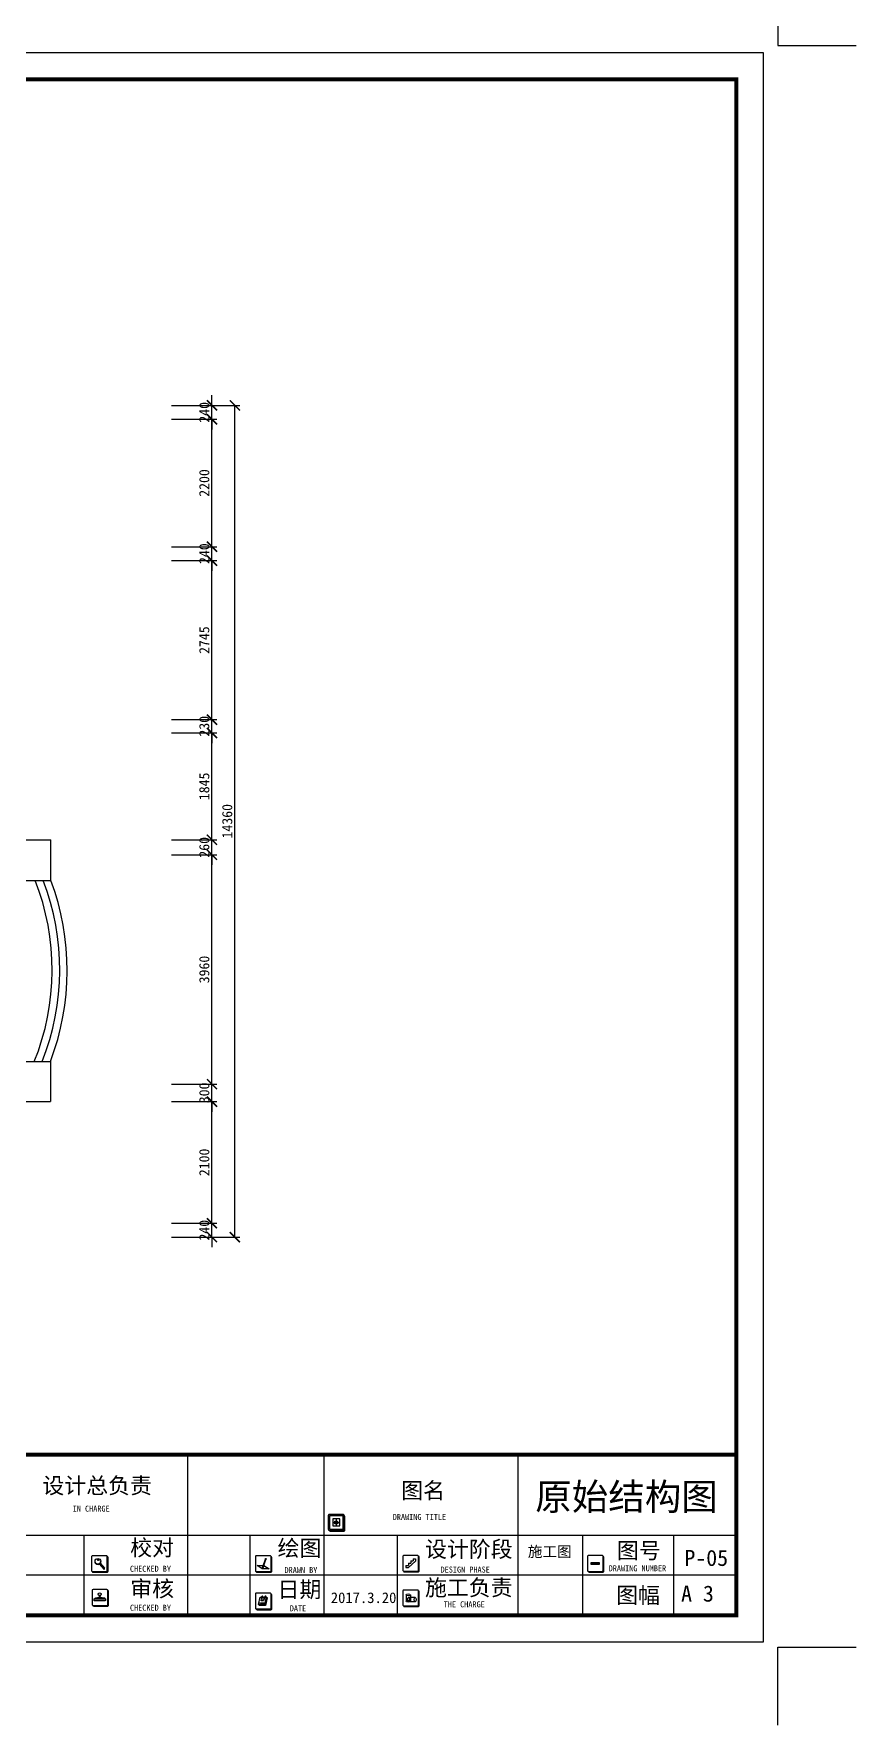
# Model space of a CAD drawing. Header units: millimetres. Extents: x -1705246 to 222838, y -3231245 to 126310.
# Drawn here: x 57015 to 71206, y 40684 to 69884 of the extents above; entities that cross this region are included whole.
import ezdxf

# ---------------------------------------------------------------- set-up
doc = ezdxf.new("R2010")
doc.units = ezdxf.units.MM
doc.header["$PDMODE"] = 35
for name, color, linetype in [('0-01图框模板说明', 2, 'Continuous'), ('0-02图框细线', 136, 'Continuous'), ('0-03图名、索引', 6, 'Continuous')]:
    doc.layers.add(name, color=color, linetype=linetype)
doc.layers.add('Z not print', color=8, linetype='Continuous', plot=False)
doc.styles.get("Standard").update_dxf_attribs({"font": ''})
doc.styles.get('Standard').set_extended_font_data('SimSun')
doc.linetypes.add('FENCELINE1', pattern='A,6.35,-2.54,[133,ltypeshp.shx,S=2.54,R=0,X=-2.54,Y=0],-2.54,25.4', length=36.83)
doc.dimstyles.new('ISO-25', dxfattribs={"dimscale": 70, "dimtxt": 2.5, "dimasz": 2.5, "dimexe": 1.25, "dimexo": 0.625, "dimtad": 1, "dimdec": 0, "dimtxsty": 'Standard', "dimblk": 'ARCHTICK', "dimcen": 2.5, "dimclrd": 251, "dimclre": 251, "dimclrt": 3, "dimadec": 0, "dimazin": 0, "dimtfac": 1, "dimtdec": 0, "dimtix": 1, "dimtmove": 2, "dimatfit": 3, "dimfxl": 1, "dimarcsym": 0})

# ---------------------------------------------------------------- blocks, each defined once
blk = doc.blocks.new('_ArchTick')
at = {"color": 0, "linetype": 'ByBlock', "const_width": 0.15}
blk.add_lwpolyline([(-0.5, -0.5), (0.5, 0.5)], dxfattribs=at)
blk = doc.blocks.new('*D199')
at = {"color": 251, "lineweight": -2}
for p, q in [((59390, 49350), (60176, 49350)), ((60089, 49350), (60089, 49525)), ((60089, 49110), (60089, 49350)), ((59390, 49110), (60176, 49110)), ((60089, 49110), (60089, 48935))]:
    blk.add_line(p, q, dxfattribs=at)
at = {"layer": 'Defpoints', "color": 0}
for p in [(59346, 49350), (60089, 49350), (59346, 49110)]:
    blk.add_point(p, dxfattribs=at)
at = {"color": 251, "lineweight": -2, "xscale": 175, "yscale": 175, "zscale": 175}
for p, rotation in [((60089, 49350), 270), ((60089, 49110), 90)]:
    blk.add_blockref('_ArchTick', p, dxfattribs=dict(at, rotation=rotation))
at = {"color": 3, "insert": (59957, 49230), "char_height": 175, "attachment_point": 5, "rotation": 90}
blk.add_mtext('240', dxfattribs=at)
blk = doc.blocks.new('*D200')
at = {"color": 251, "lineweight": -2}
for p, q in [((59390, 51450), (60176, 51450)), ((60089, 49350), (60089, 51450)), ((59390, 49350), (60176, 49350))]:
    blk.add_line(p, q, dxfattribs=at)
at = {"layer": 'Defpoints', "color": 0}
for p in [(59346, 51450), (60089, 51450), (59346, 49350)]:
    blk.add_point(p, dxfattribs=at)
at = {"color": 251, "lineweight": -2, "xscale": 175, "yscale": 175, "zscale": 175}
for p, rotation in [((60089, 51450), 90), ((60089, 49350), 270)]:
    blk.add_blockref('_ArchTick', p, dxfattribs=dict(at, rotation=rotation))
at = {"color": 3, "insert": (59957, 50400), "char_height": 175, "attachment_point": 5, "rotation": 90}
blk.add_mtext('2100', dxfattribs=at)
blk = doc.blocks.new('*D201')
at = {"color": 251, "lineweight": -2}
for p, q in [((59390, 51750), (60176, 51750)), ((60089, 51750), (60089, 51925)), ((60089, 51450), (60089, 51750)), ((59390, 51450), (60176, 51450)), ((60089, 51450), (60089, 51275))]:
    blk.add_line(p, q, dxfattribs=at)
at = {"layer": 'Defpoints', "color": 0}
for p in [(59346, 51750), (60089, 51750), (59346, 51450)]:
    blk.add_point(p, dxfattribs=at)
at = {"color": 251, "lineweight": -2, "xscale": 175, "yscale": 175, "zscale": 175}
for p, rotation in [((60089, 51750), 270), ((60089, 51450), 90)]:
    blk.add_blockref('_ArchTick', p, dxfattribs=dict(at, rotation=rotation))
at = {"color": 3, "insert": (59957, 51600), "char_height": 175, "attachment_point": 5, "rotation": 90}
blk.add_mtext('300', dxfattribs=at)
blk = doc.blocks.new('*D202')
at = {"color": 251, "lineweight": -2}
for p, q in [((59390, 55710), (60176, 55710)), ((60089, 51750), (60089, 55710)), ((59390, 51750), (60176, 51750))]:
    blk.add_line(p, q, dxfattribs=at)
at = {"layer": 'Defpoints', "color": 0}
for p in [(59346, 55710), (60089, 55710), (59346, 51750)]:
    blk.add_point(p, dxfattribs=at)
at = {"color": 251, "lineweight": -2, "xscale": 175, "yscale": 175, "zscale": 175}
for p, rotation in [((60089, 55710), 90), ((60089, 51750), 270)]:
    blk.add_blockref('_ArchTick', p, dxfattribs=dict(at, rotation=rotation))
at = {"color": 3, "insert": (59957, 53730), "char_height": 175, "attachment_point": 5, "rotation": 90}
blk.add_mtext('3960', dxfattribs=at)
blk = doc.blocks.new('*D203')
at = {"color": 251, "lineweight": -2}
for p, q in [((60089, 55970), (60089, 56145)), ((59390, 55970), (60176, 55970)), ((60089, 55710), (60089, 55970)), ((59390, 55710), (60176, 55710)), ((60089, 55710), (60089, 55535))]:
    blk.add_line(p, q, dxfattribs=at)
at = {"layer": 'Defpoints', "color": 0}
for p in [(59346, 55970), (60089, 55970), (59346, 55710)]:
    blk.add_point(p, dxfattribs=at)
at = {"color": 251, "lineweight": -2, "xscale": 175, "yscale": 175, "zscale": 175}
for p, rotation in [((60089, 55970), 270), ((60089, 55710), 90)]:
    blk.add_blockref('_ArchTick', p, dxfattribs=dict(at, rotation=rotation))
at = {"color": 3, "insert": (59957, 55840), "char_height": 175, "attachment_point": 5, "rotation": 90}
blk.add_mtext('260', dxfattribs=at)
blk = doc.blocks.new('*D204')
at = {"color": 251, "lineweight": -2}
for p, q in [((59390, 57815), (60176, 57815)), ((60089, 55970), (60089, 57815)), ((59390, 55970), (60176, 55970))]:
    blk.add_line(p, q, dxfattribs=at)
at = {"layer": 'Defpoints', "color": 0}
for p in [(59346, 57815), (60089, 57815), (59346, 55970)]:
    blk.add_point(p, dxfattribs=at)
at = {"color": 251, "lineweight": -2, "xscale": 175, "yscale": 175, "zscale": 175}
for p, rotation in [((60089, 57815), 90), ((60089, 55970), 270)]:
    blk.add_blockref('_ArchTick', p, dxfattribs=dict(at, rotation=rotation))
at = {"color": 3, "insert": (59957, 56892), "char_height": 175, "attachment_point": 5, "rotation": 90}
blk.add_mtext('1845', dxfattribs=at)
blk = doc.blocks.new('*D205')
at = {"color": 251, "lineweight": -2}
for p, q in [((60089, 58045), (60089, 58220)), ((59390, 58045), (60176, 58045)), ((60089, 57815), (60089, 58045)), ((59390, 57815), (60176, 57815)), ((60089, 57815), (60089, 57640))]:
    blk.add_line(p, q, dxfattribs=at)
at = {"layer": 'Defpoints', "color": 0}
for p in [(59346, 58045), (60089, 58045), (59346, 57815)]:
    blk.add_point(p, dxfattribs=at)
at = {"color": 251, "lineweight": -2, "xscale": 175, "yscale": 175, "zscale": 175}
for p, rotation in [((60089, 58045), 270), ((60089, 57815), 90)]:
    blk.add_blockref('_ArchTick', p, dxfattribs=dict(at, rotation=rotation))
at = {"color": 3, "insert": (59957, 57930), "char_height": 175, "attachment_point": 5, "rotation": 90}
blk.add_mtext('230', dxfattribs=at)
blk = doc.blocks.new('*D206')
at = {"color": 251, "lineweight": -2}
for p, q in [((59390, 60790), (60176, 60790)), ((60089, 58045), (60089, 60790)), ((59390, 58045), (60176, 58045))]:
    blk.add_line(p, q, dxfattribs=at)
at = {"layer": 'Defpoints', "color": 0}
for p in [(59346, 60790), (60089, 60790), (59346, 58045)]:
    blk.add_point(p, dxfattribs=at)
at = {"color": 251, "lineweight": -2, "xscale": 175, "yscale": 175, "zscale": 175}
for p, rotation in [((60089, 60790), 90), ((60089, 58045), 270)]:
    blk.add_blockref('_ArchTick', p, dxfattribs=dict(at, rotation=rotation))
at = {"color": 3, "insert": (59957, 59417), "char_height": 175, "attachment_point": 5, "rotation": 90}
blk.add_mtext('2745', dxfattribs=at)
blk = doc.blocks.new('*D207')
at = {"color": 251, "lineweight": -2}
for p, q in [((59390, 61030), (60176, 61030)), ((60089, 61030), (60089, 61205)), ((60089, 60790), (60089, 61030)), ((59390, 60790), (60176, 60790)), ((60089, 60790), (60089, 60615))]:
    blk.add_line(p, q, dxfattribs=at)
at = {"layer": 'Defpoints', "color": 0}
for p in [(59346, 61030), (60089, 61030), (59346, 60790)]:
    blk.add_point(p, dxfattribs=at)
at = {"color": 251, "lineweight": -2, "xscale": 175, "yscale": 175, "zscale": 175}
for p, rotation in [((60089, 61030), 270), ((60089, 60790), 90)]:
    blk.add_blockref('_ArchTick', p, dxfattribs=dict(at, rotation=rotation))
at = {"color": 3, "insert": (59957, 60910), "char_height": 175, "attachment_point": 5, "rotation": 90}
blk.add_mtext('240', dxfattribs=at)
blk = doc.blocks.new('*D208')
at = {"color": 251, "lineweight": -2}
for p, q in [((59390, 63230), (60176, 63230)), ((60089, 61030), (60089, 63230)), ((59390, 61030), (60176, 61030))]:
    blk.add_line(p, q, dxfattribs=at)
at = {"layer": 'Defpoints', "color": 0}
for p in [(59346, 63230), (60089, 63230), (59346, 61030)]:
    blk.add_point(p, dxfattribs=at)
at = {"color": 251, "lineweight": -2, "xscale": 175, "yscale": 175, "zscale": 175}
for p, rotation in [((60089, 63230), 90), ((60089, 61030), 270)]:
    blk.add_blockref('_ArchTick', p, dxfattribs=dict(at, rotation=rotation))
at = {"color": 3, "insert": (59957, 62130), "char_height": 175, "attachment_point": 5, "rotation": 90}
blk.add_mtext('2200', dxfattribs=at)
blk = doc.blocks.new('*D209')
at = {"color": 251, "lineweight": -2}
for p, q in [((59390, 63470), (60176, 63470)), ((60089, 63470), (60089, 63645)), ((60089, 63230), (60089, 63470)), ((59390, 63230), (60176, 63230)), ((60089, 63230), (60089, 63055))]:
    blk.add_line(p, q, dxfattribs=at)
at = {"layer": 'Defpoints', "color": 0}
for p in [(59346, 63470), (60089, 63470), (59346, 63230)]:
    blk.add_point(p, dxfattribs=at)
at = {"color": 251, "lineweight": -2, "xscale": 175, "yscale": 175, "zscale": 175}
for p, rotation in [((60089, 63470), 270), ((60089, 63230), 90)]:
    blk.add_blockref('_ArchTick', p, dxfattribs=dict(at, rotation=rotation))
at = {"color": 3, "insert": (59957, 63350), "char_height": 175, "attachment_point": 5, "rotation": 90}
blk.add_mtext('240', dxfattribs=at)
blk = doc.blocks.new('hgggg')
at = {"layer": '0-01图框模板说明'}
for points in [[(3564.11, 399.47, -0.414214), (3563.92, 399.28), (3561.36, 399.28, -0.071272), (3561.3, 399.28, 0.348143), (3561.5, 399.13), (3564.05, 399.13, 0.414214), (3564.25, 399.33), (3564.25, 401.89, 0.333108), (3564.11, 402.08, -0.057743), (3564.11, 402.03)], [(3519.89, 391.78, -0.414214), (3519.7, 391.59), (3517.14, 391.59, -0.071272), (3517.08, 391.59, 0.348143), (3517.27, 391.44), (3519.83, 391.44, 0.414214), (3520.03, 391.64), (3520.03, 394.2, 0.333108), (3519.89, 394.39, -0.057743), (3519.89, 394.34)], [(3550.49, 391.78, -0.414214), (3550.29, 391.59), (3547.73, 391.59, -0.071272), (3547.68, 391.59, 0.348143), (3547.87, 391.44), (3550.43, 391.44, 0.414214), (3550.62, 391.64), (3550.62, 394.2, 0.333108), (3550.48, 394.39, -0.057743), (3550.49, 394.34)], [(3578.01, 391.85, -0.414214), (3577.81, 391.65), (3575.26, 391.65, -0.071272), (3575.2, 391.66, 0.348143), (3575.39, 391.51), (3577.95, 391.51, 0.414214), (3578.15, 391.7), (3578.15, 394.26, 0.333108), (3578.01, 394.45, -0.057743), (3578.01, 394.4)], [(3612.51, 391.82, -0.414214), (3612.31, 391.62), (3609.76, 391.62, -0.071272), (3609.7, 391.63, 0.348143), (3609.89, 391.48), (3612.45, 391.48, 0.414214), (3612.65, 391.67), (3612.65, 394.23, 0.333108), (3612.51, 394.42, -0.057743), (3612.51, 394.38)], [(3610.26, 393.25), (3611.74, 393.25), (3611.74, 392.89), (3610.26, 392.89)], [(3519.99, 385.44, -0.414214), (3519.79, 385.25), (3517.23, 385.25, -0.071272), (3517.18, 385.26, 0.348143), (3517.37, 385.1), (3519.93, 385.1, 0.414214), (3520.13, 385.3), (3520.13, 387.86, 0.333108), (3519.98, 388.05, -0.057743), (3519.99, 388)], [(3550.49, 384.79, -0.414214), (3550.29, 384.59), (3547.73, 384.59, -0.071272), (3547.68, 384.6, 0.348143), (3547.87, 384.45), (3550.43, 384.45, 0.414214), (3550.62, 384.64), (3550.62, 387.2, 0.333108), (3550.48, 387.39, -0.057743), (3550.49, 387.35)], [(3578.01, 385.37, -0.414214), (3577.81, 385.18), (3575.26, 385.18, -0.071272), (3575.2, 385.18, 0.348143), (3575.39, 385.03), (3577.95, 385.03, 0.414214), (3578.15, 385.23), (3578.15, 387.79, 0.333108), (3578.01, 387.98, -0.057743), (3578.01, 387.93)]]:
    blk.add_hatch(color=8, dxfattribs=at).paths.add_polyline_path(points)
h = blk.add_hatch(color=8, dxfattribs=at)
h.paths.add_polyline_path([(3562.64, 400.99), (3562.38, 400.99), (3562.38, 400.75), (3562.64, 400.75)])
h.paths.add_polyline_path([(3562.64, 400.75), (3562.89, 400.75), (3562.89, 400.99), (3562.64, 400.99)])
h.paths.add_polyline_path([(3562.64, 400.75), (3562.64, 400.52), (3562.89, 400.52), (3562.89, 400.75)])
h.paths.add_polyline_path([(3562.64, 400.75), (3562.38, 400.75), (3562.38, 400.52), (3562.64, 400.52)])
at = {"layer": '0-01图框模板说明', "color": 8}
for p, q in [((3562.64, 401.41), (3562.64, 400.1)), ((3561.98, 400.75), (3563.29, 400.75)), ((3518.38, 393.02), (3519.23, 392.05)), ((3518.54, 393.16), (3519.38, 392.19)), ((3548.9, 392.34), (3548.88, 392.3)), ((3548.88, 392.3), (3548.89, 392.28)), ((3548.91, 392.33), (3548.89, 392.28)), ((3548.9, 392.3), (3548.89, 392.28)), ((3548.92, 392.33), (3548.9, 392.3)), ((3575.67, 392.73), (3575.67, 392.32)), ((3575.67, 392.73), (3576.12, 392.73)), ((3575.67, 392.32), (3576.13, 392.32)), ((3576.12, 393.15), (3576.56, 393.15)), ((3576.12, 393.15), (3576.12, 392.73)), ((3577.45, 393.49), (3576.13, 392.32)), ((3576.56, 393.56), (3576.56, 393.15)), ((3576.56, 393.56), (3577.01, 393.56)), ((3577.01, 393.95), (3577.45, 393.95)), ((3577.01, 393.95), (3577.01, 393.56)), ((3577.45, 393.95), (3577.45, 393.49)), ((3517.44, 386.49), (3517.74, 386.7)), ((3517.77, 386.7), (3518.07, 386.7)), ((3518.41, 386.87), (3518.41, 386.93)), ((3518.52, 386.87), (3518.52, 386.93)), ((3518.89, 386.7), (3519.22, 386.7)), ((3519.52, 386.49), (3519.25, 386.69)), ((3549.63, 386.78), (3549.3, 385.36)), ((3549.68, 386.74), (3549.35, 385.32)), ((3549.72, 386.71), (3549.39, 385.29)), ((3549.76, 386.67), (3549.43, 385.25)), ((3549.59, 386.82), (3549.76, 386.67)), ((3575.68, 387.24), (3575.68, 386.03)), ((3577.38, 386.76), (3576.17, 386.76)), ((3577.38, 385.95), (3576.17, 385.95)), ((3576.49, 387.24), (3576.49, 386.03)), ((3548.12, 385.4), (3548.29, 385.25)), ((3549.3, 385.36), (3548.17, 385.36)), ((3549.35, 385.32), (3548.21, 385.32)), ((3549.39, 385.29), (3548.26, 385.29)), ((3549.43, 385.25), (3548.29, 385.25))]:
    blk.add_line(p, q, dxfattribs=at)
at = {"layer": '0-01图框模板说明', "color": 2, "const_width": 0.724}
blk.add_lwpolyline([(3637.38, 670.41), (3637.38, 383.41), (3227.38, 383.41), (3227.38, 670.41)], close=True, dxfattribs=at)
blk.add_lwpolyline([(3637.38, 413.41), (3227.33, 413.41)], dxfattribs=at)
at = {"layer": '0-01图框模板说明', "color": 8}
for points in [[(3561.36, 399.28), (3563.92, 399.28, 0.414214), (3564.11, 399.47), (3564.11, 402.03, 0.414214), (3563.92, 402.23), (3561.36, 402.23, 0.414214), (3561.16, 402.03), (3561.16, 399.47, 0.414214)], [(3517.14, 391.59), (3519.7, 391.59, 0.414214), (3519.89, 391.78), (3519.89, 394.34, 0.414214), (3519.7, 394.54), (3517.14, 394.54, 0.414214), (3516.94, 394.34), (3516.94, 391.78, 0.414214)], [(3547.73, 391.59), (3550.29, 391.59, 0.414214), (3550.49, 391.78), (3550.49, 394.34, 0.414214), (3550.29, 394.54), (3547.73, 394.54, 0.414214), (3547.54, 394.34), (3547.54, 391.78, 0.414214)], [(3549.55, 393.92), (3549.44, 393.95), (3549.44, 393.97, -0.451962), (3549.51, 394), (3549.52, 393.99, -0.418435), (3549.55, 393.93)], [(3575.26, 391.65), (3577.81, 391.65, 0.414214), (3578.01, 391.85), (3578.01, 394.4, 0.414214), (3577.81, 394.6), (3575.26, 394.6, 0.414214), (3575.06, 394.4), (3575.06, 391.85, 0.414214)], [(3609.76, 391.62), (3612.31, 391.62, 0.414214), (3612.51, 391.82), (3612.51, 394.38, 0.414214), (3612.31, 394.57), (3609.76, 394.57, 0.414214), (3609.56, 394.38), (3609.56, 391.82, 0.414214)], [(3517.23, 385.25), (3519.79, 385.25, 0.414214), (3519.99, 385.44), (3519.99, 388, 0.414214), (3519.79, 388.2), (3517.23, 388.2, 0.414214), (3517.04, 388), (3517.04, 385.44, 0.414214)], [(3517.48, 386.5), (3519.48, 386.5, -0.414214), (3519.53, 386.45), (3519.53, 386.19, -0.414214), (3519.48, 386.13), (3517.48, 386.13, -0.414214), (3517.42, 386.19), (3517.42, 386.45, -0.414214)], [(3547.73, 384.59), (3550.29, 384.59, 0.414214), (3550.49, 384.79), (3550.49, 387.35, 0.414214), (3550.29, 387.54), (3547.73, 387.54, 0.414214), (3547.54, 387.35), (3547.54, 384.79, 0.414214)], [(3575.26, 385.18), (3577.81, 385.18, 0.414214), (3578.01, 385.37), (3578.01, 387.93, 0.414214), (3577.81, 388.13), (3575.26, 388.13, 0.414214), (3575.06, 387.93), (3575.06, 385.37, 0.414214)]]:
    blk.add_lwpolyline(points, format="xyb", close=True, dxfattribs=at)
for points in [[(3561.3, 399.28, 0.348143), (3561.5, 399.13), (3564.05, 399.13, 0.414214), (3564.25, 399.33), (3564.25, 401.89, 0.333108), (3564.11, 402.08)], [(3517.08, 391.59, 0.348143), (3517.27, 391.44), (3519.83, 391.44, 0.414214), (3520.03, 391.64), (3520.03, 394.2, 0.333108), (3519.89, 394.39)], [(3547.68, 391.59, 0.348143), (3547.87, 391.44), (3550.43, 391.44, 0.414214), (3550.62, 391.64), (3550.62, 394.2, 0.333108), (3550.48, 394.39)], [(3575.2, 391.66, 0.348143), (3575.39, 391.51), (3577.95, 391.51, 0.414214), (3578.15, 391.7), (3578.15, 394.26, 0.333108), (3578.01, 394.45)], [(3609.7, 391.63, 0.348143), (3609.89, 391.48), (3612.45, 391.48, 0.414214), (3612.65, 391.67), (3612.65, 394.23, 0.333108), (3612.51, 394.42)], [(3517.18, 385.26, 0.348143), (3517.37, 385.1), (3519.93, 385.1, 0.414214), (3520.13, 385.3), (3520.13, 387.86, 0.333108), (3519.98, 388.05)], [(3547.68, 384.6, 0.348143), (3547.87, 384.45), (3550.43, 384.45, 0.414214), (3550.62, 384.64), (3550.62, 387.2, 0.333108), (3550.48, 387.39)], [(3575.2, 385.18, 0.348143), (3575.39, 385.03), (3577.95, 385.03, 0.414214), (3578.15, 385.23), (3578.15, 387.79, 0.333108), (3578.01, 387.98)]]:
    blk.add_lwpolyline(points, format="xyb", dxfattribs=at)
for points in [[(3561.37, 399.48), (3563.91, 399.48), (3563.91, 402.02), (3561.37, 402.02)], [(3561.98, 400.1), (3563.29, 400.1), (3563.29, 401.41), (3561.98, 401.41)], [(3562.38, 400.99), (3562.89, 400.99), (3562.89, 400.52), (3562.38, 400.52)], [(3548.92, 392.33), (3548.9, 392.34), (3548.94, 392.57), (3549.04, 392.54)], [(3549.51, 393.82), (3549.4, 393.85), (3548.94, 392.57), (3549.04, 392.54)], [(3549.55, 393.91), (3549.44, 393.96), (3549.4, 393.86), (3549.51, 393.81)], [(3610.26, 393.25), (3611.74, 393.25), (3611.74, 392.89), (3610.26, 392.89)], [(3518.03, 386.68), (3518.93, 386.68), (3518.93, 386.57), (3518.03, 386.57)], [(3548.41, 385.73), (3548.52, 385.73), (3548.49, 385.65), (3548.38, 385.65)], [(3548.72, 386.48), (3549.18, 386.48), (3549.07, 386.11), (3548.6, 386.11)], [(3548.63, 385.73), (3548.74, 385.73), (3548.71, 385.65), (3548.6, 385.65)], [(3548.84, 385.73), (3548.95, 385.73), (3548.93, 385.65), (3548.81, 385.65)], [(3549.06, 385.73), (3549.17, 385.73), (3549.14, 385.65), (3549.03, 385.65)]]:
    blk.add_lwpolyline(points, close=True, dxfattribs=at)
for points in [[(3549.11, 392.7), (3549.15, 392.7), (3550.12, 392.07), (3548.82, 392.07), (3547.85, 392.7), (3548.98, 392.7)], [(3518.62, 386.76), (3518.8, 386.76), (3518.93, 386.68), (3518.03, 386.68), (3518.17, 386.76), (3518.31, 386.76)], [(3548.7, 386.82), (3549.59, 386.82), (3549.26, 385.4), (3548.12, 385.4), (3548.45, 386.82), (3548.65, 386.82)]]:
    blk.add_lwpolyline(points, dxfattribs=at)
for centre, radius in [((3518.13, 393.49), 0.533), ((3549.28, 386.66), 0.04)]:
    blk.add_circle(centre, radius, dxfattribs=at)
for centre, radius, start, end in [((3518.14, 393.44), 0.533, 191.5054, 300.5031), ((3518.1, 393.5), 0.266, 22.4479, 114.9174), ((3518.04, 393.62), 0.125, 340.0341, 111.5177), ((3518.14, 393.44), 0.533, 323.7918, 16.5929), ((3519.27, 392.15), 0.116, 246.2917, 21.6824), ((3517.77, 386.65), 0.0574, 90, 119.8772), ((3518.46, 388.33), 1.14, 259.2449, 280.7551), ((3517.99, 386.87), 0.423, 7.6088, 51.9955), ((3518.23, 386.94), 0.197, 284.907, 336.821), ((3518.47, 387.04), 0.345, 237.0341, 302.9659), ((3518.94, 386.87), 0.423, 128.0045, 172.3912), ((3518.56, 386.87), 0.0402, 180, 209.5766), ((3518.71, 386.96), 0.21, 209.5766, 255.9056), ((3519.22, 386.65), 0.0574, 58.6434, 90), ((3548.67, 386.66), 0.04, 133.5405, 58.5094), ((3548.94, 386.72), 0.301, 120.0838, 193.4607), ((3548.67, 386.67), 0.0305, 218.3923, 328.4538), ((3548.94, 386.73), 0.249, 118.9884, 196.0214), ((3548.69, 386.65), 0.04, 72.6047, 87.6936), ((3548.83, 386.84), 0.146, 350.5454, 105.731), ((3548.81, 386.83), 0.115, 355.4404, 89.6822), ((3549.55, 386.72), 0.301, 127.1675, 193.4607), ((3549.3, 386.65), 0.04, 72.6047, 215.7707), ((3549.28, 386.67), 0.0305, 218.3923, 328.4538), ((3549.54, 386.73), 0.24, 120.88, 197.6449), ((3549.43, 386.88), 0.102, 75.6414, 126.1244), ((3549.42, 386.86), 0.0801, 333.2308, 96.566), ((3549.42, 386.86), 0.124, 340.7006, 72.9302)]:
    blk.add_arc(centre, radius, start, end, dxfattribs=at)
blk.add_ellipse((3518.46, 387.35), major_axis=(0.376, 0), ratio=0.460933, start_param=-0.967391, end_param=4.108984, dxfattribs=at)
for centre, major_axis in [((3576.08, 387.24), (-0.401, 0)), ((3576.08, 386.03), (-0.401, 0)), ((3576.17, 386.35), (0, 0.401)), ((3577.38, 386.35), (0, 0.401))]:
    blk.add_ellipse(centre, major_axis=major_axis, ratio=0.454196, dxfattribs=at)
at = {"layer": '0-02图框细线'}
for p, q in [((3534.96, 398.41), (3534.96, 413.41)), ((3560.37, 383.41), (3560.37, 413.41)), ((3596.6, 398.41), (3596.6, 413.41)), ((3323.65, 398.41), (3637.38, 398.41)), ((3515.58, 383.41), (3515.58, 398.41)), ((3534.96, 383.41), (3534.96, 398.41)), ((3546.55, 383.41), (3546.55, 398.41)), ((3574.07, 383.41), (3574.07, 398.41)), ((3596.6, 383.41), (3596.6, 398.41)), ((3608.67, 383.41), (3608.67, 398.41)), ((3625.66, 398.41), (3625.66, 383.41)), ((3637.38, 390.91), (3485.71, 390.91))]:
    blk.add_line(p, q, dxfattribs=at)
blk.add_lwpolyline([(3642.38, 675.41), (3642.38, 378.41), (3222.38, 378.41), (3222.38, 675.41)], close=True, dxfattribs=at)
at = {"layer": 'Z not print', "color": 5}
for points in [[(3645.14, 691.34), (3645.14, 676.74), (3659.75, 676.74)], [(3645.14, 362.88), (3645.14, 377.48), (3659.75, 377.48)]]:
    blk.add_lwpolyline(points, dxfattribs=at)
at = {"layer": '0-02图框细线'}
for s, insert, char_height, attachment_point in [('{\\fSimSun|b0|i0|c134|p2;设计总负责}', (3507.77, 407.48), 3, 4), ('{\\fSimSun|b0|i0|c134|p2;图名}', (3574.77, 406.57), 3, 4), ('{\\fSimSun|b0|i0|c134|p2;IN CHARGE}', (3513.43, 403.33), 1.1268, 4), ('{\\fSimSun|b0|i0|c134|p2;DRAWING TITLE}', (3573.2, 401.77), 1.1268, 4), ('{\\fSimSun|b0|i0|c134|p2;校对}', (3524.17, 395.88), 3, 4), ('{\\fSimSun|b0|i0|c134|p2;绘图}', (3551.69, 395.79), 3, 4), ('{\\fSimSun|b0|i0|c134|p2;设计阶段}', (3579.22, 395.59), 3, 4), ('{\\fSimHei|b0|i0|c134|p2;施工图}', (3602.52, 395.2), 2, 5), ('{\\fSimSun|b0|i0|c134|p2;图号}', (3615.08, 395.34), 3, 4), ('{\\fSimSun|b0|i0|c134|p2;CHECKED BY}', (3524.12, 392.09), 1.1268, 4), ('{\\fSimSun|b0|i0|c134|p2;DRAWN BY}', (3552.99, 391.85), 1.1268, 4), ('{\\fSimSun|b0|i0|c134|p2;DESIGN PHASE}', (3582.13, 391.94), 1.1268, 4), ('{\\fSimSun|b0|i0|c134|p2;DRAWING NUMBER}', (3613.53, 392.18), 1.1268, 4), ('{\\fSimSun|b0|i0|c134|p2;审核}', (3524.17, 388.21), 3, 4), ('{\\fSimSun|b0|i0|c134|p2;日期}', (3551.69, 388.07), 3, 4), ('{\\fSimSun|b0|i0|c134|p2;施工负责}', (3579.22, 388.42), 3, 4), ('{\\fSimSun|b0|i0|c134|p2;图幅}', (3614.92, 387), 3, 4), ('{\\fSimSun|b0|i0|c134|p2;A 3}', (3627.05, 387.44), 3, 4), ('2017.3.20', (3561.63, 386.68), 2, 4), ('{\\fSimSun|b0|i0|c134|p2;THE CHARGE}', (3582.72, 385.45), 1.1268, 4), ('{\\fSimSun|b0|i0|c134|p2;CHECKED BY}', (3524.12, 384.81), 1.1268, 4), ('{\\fSimSun|b0|i0|c134|p2;DATE}', (3553.97, 384.71), 1.1268, 4)]:
    blk.add_mtext(s, dxfattribs=dict(at, insert=insert, char_height=char_height, attachment_point=attachment_point))
blk = doc.blocks.new('*D340')
at = {"color": 251, "lineweight": -2}
for p, q in [((60132, 63470), (60572, 63470)), ((60484, 49110), (60484, 63470)), ((60132, 49110), (60572, 49110))]:
    blk.add_line(p, q, dxfattribs=at)
at = {"layer": 'Defpoints', "color": 0}
for p in [(60089, 63470), (60484, 63470), (60089, 49110)]:
    blk.add_point(p, dxfattribs=at)
at = {"color": 251, "lineweight": -2, "xscale": 175, "yscale": 175, "zscale": 175}
for p, rotation in [((60484, 63470), 90), ((60484, 49110), 270)]:
    blk.add_blockref('_ArchTick', p, dxfattribs=dict(at, rotation=rotation))
at = {"color": 3, "insert": (60353, 56290), "char_height": 175, "attachment_point": 5, "rotation": 90}
blk.add_mtext('14360', dxfattribs=at)

msp = doc.modelspace()

# ---------------------------------------------------------------- linework, layer by layer
for p, q in [((56671.2, 55969.5), (57309.9, 55969.5)), ((57309.9, 55269.5), (57309.9, 55969.5)), ((56671.2, 55269.5), (57309.9, 55269.5)), ((56661.2, 52139.5), (57300.5, 52139.5)), ((57300.5, 52139.5), (57300.5, 51449.5)), ((56661.2, 51449.5), (57300.5, 51449.5))]:
    msp.add_line(p, q)
at = {"color": 250}
for centre, radius, start, end in [((53113.1, 53726.9), 4218.2, 337.89384, 21.45021), ((53167.7, 53716.8), 4423.6, 339.11022, 20.54804)]:
    msp.add_arc(centre, radius, start, end, dxfattribs=at)
at = {"color": 1, "linetype": 'FENCELINE1', "ltscale": 10}
msp.add_arc((53113.1, 53726.9), 4348.2, 338.58794, 20.7787, dxfattribs=at)

# ---------------------------------------------------------------- block references
at = {"layer": '0-02图框细线', "xscale": 92.39999999999418, "yscale": 92.40000000000146, "zscale": 92.39999999999999}
msp.add_blockref('hgggg', (-266954.9, 7154.1), dxfattribs=at)

# ---------------------------------------------------------------- texts
at = {"layer": '0-02图框细线', "insert": (68241.6, 43569.6), "char_height": 277.2, "attachment_point": 4}
msp.add_mtext('{\\fSimSun|b0|i0|c134|p2;P-05}', dxfattribs=at)
at = {"layer": '0-03图名、索引', "insert": (67243.6, 44603.5), "char_height": 283.961, "attachment_point": 5}
msp.add_mtext('{\\fSimSun|b0|i0|c134|p2;\\H1.627x;\\C2;原始结构图} ', dxfattribs=at)

# ---------------------------------------------------------------- dimensions: what is measured, and where the dimension line sits
for base, p1, p2, picture, middle in [((60088.7, 63469.5), (59345.8, 63229.5), (59345.8, 63469.5), '*D209', (59957.4, 63349.5)), ((60088.7, 63229.5), (59345.8, 61029.5), (59345.8, 63229.5), '*D208', (59957.4, 62129.5)), ((60088.7, 61029.5), (59345.8, 60789.5), (59345.8, 61029.5), '*D207', (59957.4, 60909.5)), ((60088.7, 60789.5), (59345.8, 58044.5), (59345.8, 60789.5), '*D206', (59957.4, 59417)), ((60088.7, 58044.5), (59345.8, 57814.5), (59345.8, 58044.5), '*D205', (59957.4, 57929.5)), ((60088.7, 57814.5), (59345.8, 55969.5), (59345.8, 57814.5), '*D204', (59957.4, 56892)), ((60088.7, 55969.5), (59345.8, 55709.5), (59345.8, 55969.5), '*D203', (59957.4, 55839.5)), ((60088.7, 55709.5), (59345.8, 51749.5), (59345.8, 55709.5), '*D202', (59957.4, 53729.5)), ((60088.7, 51749.5), (59345.8, 51449.5), (59345.8, 51749.5), '*D201', (59957.4, 51599.5)), ((60088.7, 51449.5), (59345.8, 49349.5), (59345.8, 51449.5), '*D200', (59957.4, 50399.5)), ((60088.7, 49349.5), (59345.8, 49109.5), (59345.8, 49349.5), '*D199', (59957.4, 49229.5))]:
    dim = msp.add_linear_dim(base=base, p1=p1, p2=p2, angle=270, dimstyle='ISO-25')
    dim.commit()
    dim.dimension.update_dxf_attribs({"geometry": picture, "text_midpoint": middle})
at = {"color": 0}
dim = msp.add_linear_dim(base=(60484.4, 63469.5), p1=(60088.7, 49109.5), p2=(60088.7, 63469.5), angle=90, dimstyle='ISO-25', dxfattribs=at)
dim.commit()
dim.dimension.update_dxf_attribs({"geometry": '*D340', "text_midpoint": (60353.2, 56289.5)})

doc.saveas('drawing.dxf')
